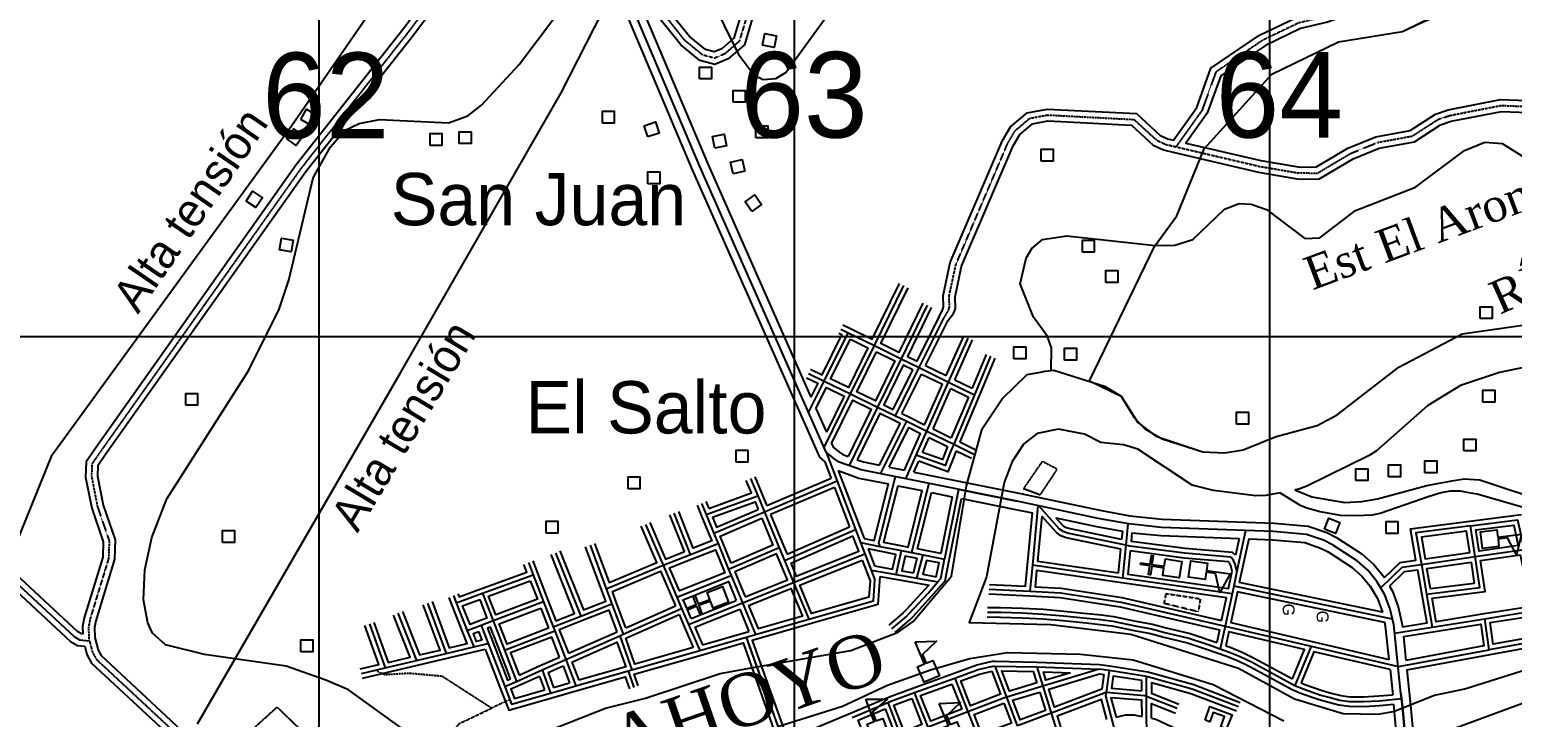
# Model space of a CAD drawing. Extents: x 638173 to 667318, y 9795622 to 9816401.
# Drawn here: x 661391 to 664510, y 9801199 to 9802645 of the extents above; entities that cross this region are included whole.
import ezdxf
from ezdxf.enums import TextEntityAlignment as Align

# ---------------------------------------------------------------- set-up
doc = ezdxf.new("R2010")
doc.units = 0
doc.header["$MEASUREMENT"] = 0
doc.linetypes.add('DASHED', pattern=[0.75, 0.5, -0.25])
doc.linetypes.add('HIDDEN', pattern=[0.375, 0.25, -0.125])
for name, color, linetype in [('AREAPROMINENTE', 7, 'CONTINUOUS'), ('CAMARONERAPSICOL', 7, 'CONTINUOUS'), ('CAMINO1', 7, 'CONTINUOUS'), ('CAMINO3', 7, 'CONTINUOUS'), ('CAMINO4', 7, 'CONTINUOUS'), ('CAMINO5', 7, 'CONTINUOUS'), ('CAMINO6Y7', 7, 'CONTINUOUS'), ('CUADRICULAUTM', 7, 'CONTINUOUS'), ('EDIFICACION', 7, 'CONTINUOUS'), ('HIDROGRAFIASIMBO', 7, 'CONTINUOUS'), ('LINEAENERGIAELEC', 7, 'CONTINUOUS'), ('NOMBRESPOBLADOS', 7, 'CONTINUOUS'), ('PANTANOINUNDACIO', 7, 'CONTINUOUS'), ('PARALELACAMINO', 7, 'CONTINUOUS'), ('PUENTE', 7, 'CONTINUOUS'), ('RIODOBLE', 7, 'CONTINUOUS'), ('RIOINTERMITENTE', 7, 'CONTINUOUS'), ('RIOPERENNE', 7, 'CONTINUOUS'), ('TEXTOAZUL', 7, 'CONTINUOUS'), ('TEXTODESCRIPTIVO', 7, 'CONTINUOUS'), ('VALORCUADRICULAR', 7, 'CONTINUOUS')]:
    doc.layers.add(name, color=color, linetype=linetype)
doc.styles.add('poblados', font='SWZCONDN.TTF')
doc.styles.add('rios', font='TIMESI_0.TTF')
doc.styles.add('txt', font='TXT', dxfattribs={"height": 0.2})

# ---------------------------------------------------------------- blocks, each defined once
blk = doc.blocks.new('POZO')
at = {"layer": 'HIDROGRAFIASIMBO', "color": 4, "linetype": 'Continuous', "style": 'txt'}
blk.add_text('G', height=10, rotation=268.6352, dxfattribs=at).set_placement((0.2, -0.2), align=Align.MIDDLE)
blk = doc.blocks.new('CASA')
at = {"layer": 'EDIFICACION', "color": 4, "linetype": 'Continuous'}
blk.add_lwpolyline([(-12.57, -13.81), (-12.57, 11.18), (12.43, 11.18), (12.43, -13.82), (-12.57, -13.81)], close=True, dxfattribs=at)
blk = doc.blocks.new('ESCUEL')
at = {"layer": 'EDIFICACION', "color": 6, "linetype": 'Continuous'}
blk.add_lwpolyline([(-0.55, 67.48), (41.45, 51.74), (3.45, 37.48), (3.45, 17.27), (18.98, 17.27), (18.98, -17.74), (-16.02, -17.73), (-16.02, 17.27), (-0.55, 17.27), (-0.55, 67.48)], close=True, dxfattribs=at)
blk = doc.blocks.new('IGLESI')
at = {"layer": 'EDIFICACION', "color": 30, "linetype": 'Continuous'}
blk.add_lwpolyline([(-1.58, 67.11), (2.41, 67.11), (2.42, 47.26), (20.38, 47.26), (20.38, 43.26), (2.42, 43.26), (2.42, 17.1), (17.95, 17.11), (17.95, -17.9), (-17.05, -17.89), (-17.05, 17.11), (-1.58, 17.11), (-1.58, 43.26), (-19.62, 43.26), (-19.61, 47.25), (-1.58, 47.25), (-1.58, 67.11)], close=True, dxfattribs=at)

msp = doc.modelspace()

# ---------------------------------------------------------------- linework, layer by layer
at = {"layer": 'AREAPROMINENTE', "color": 7, "linetype": 'DASHED'}
msp.add_lwpolyline([(663777.84, 9801438.35), (663782.09, 9801459.13), (663853.86, 9801448.27), (663849.61, 9801420.87), (663777.84, 9801438.35)], dxfattribs=at)
at = {"layer": 'CAMARONERAPSICOL', "color": 7, "linetype": 'HIDDEN'}
msp.add_lwpolyline([(663516.38, 9801666.61), (663482.1, 9801679.52), (663521.94, 9801737.35), (663552.68, 9801720.99), (663516.38, 9801666.61)], dxfattribs=at)
at = {"layer": 'CAMINO1', "color": 1, "linetype": 'Continuous'}
msp.add_lwpolyline([(664288.27, 9801117.38), (664278.99, 9801221.96), (664276.09, 9801249.38), (664260.84, 9801393.77), (664258.14, 9801405.41), (664253.31, 9801426.25), (664242.31, 9801456.49), (664225.42, 9801484.66), (664206.24, 9801508.13), (664183.62, 9801527.73), (664131.65, 9801561.92), (664113.27, 9801571.16), (664077.19, 9801583.48), (664007.84, 9801589.9), (663772.36, 9801598.44), (663703.29, 9801605.52), (663638.86, 9801617.4), (663468.64, 9801653.38), (663347, 9801677.73), (663140.29, 9801719.12), (663093.75, 9801735.86), (663082.63, 9801743.13), (663066.65, 9801756.58), (662800.59, 9802357.34), (662658.31, 9802693.68)], dxfattribs=at)
at = {"layer": 'CAMINO3', "color": 1, "linetype": 'Continuous'}
for p, q in [((663509.82, 9801305.18), (663522.53, 9801264.49)), ((663522.53, 9801264.49), (663540.32, 9801207.54)), ((663540.32, 9801207.54), (663597.8, 9801023.62))]:
    msp.add_line(p, q, dxfattribs=at)
at = {"layer": 'CAMINO4', "color": 2, "linetype": 'HIDDEN'}
for points in [[(664776.51, 9803464.24), (664734.67, 9803414.43), (664699.19, 9803354.19), (664685.48, 9803304.32), (664680.31, 9803243.25), (664642.87, 9803157.1), (664659.33, 9803093.16), (664643.67, 9803006.1), (664614.44, 9802943.04), (664561.36, 9802869.84), (664432.53, 9802788.33), (664328.64, 9802758.07), (664222.56, 9802710.06), (664117.72, 9802672.97), (664060.72, 9802659.12), (663984.54, 9802622.52), (663886.47, 9802555.86), (663857.39, 9802475.38), (663802.66, 9802398.77)], [(662502.61, 9803061.74), (662188.99, 9802642.04), (661961.61, 9802353.25), (661540.17, 9801758.5), (661521.87, 9801732.08), (661520.91, 9801705.33), (661533.41, 9801641.83), (661558.09, 9801570.08), (661556.9, 9801533.53), (661517.63, 9801404.98), (661514.66, 9801389.05), (661515.23, 9801364.75), (661522.99, 9801335.47), (661531, 9801320.96), (661731.78, 9801134.23), (661741.18, 9801123.74), (661747.64, 9801110.6), (661751.44, 9801087.82), (661752.69, 9801050.46), (661737.55, 9800941.91)], [(662900.91, 9802677.8), (662883.58, 9802620.31), (662853.53, 9802594.2), (662831.69, 9802585), (662806.63, 9802591.71), (662769.8, 9802621.97), (662707.1, 9802700.05)], [(663802.66, 9802398.77), (663978.66, 9802357.54), (664058.76, 9802343.99), (664100.18, 9802343.38), (664169.77, 9802384.65), (664226.86, 9802407.94), (664299.79, 9802421.34), (664353.87, 9802456.3), (664378.6, 9802464.57), (664486.48, 9802485.69), (664597.8, 9802481.21)], [(663313.33, 9802037.04), (663323.69, 9802054.31), (663326.11, 9802060.96), (663325.2, 9802084.43), (663339.72, 9802151.37), (663448.88, 9802406.41), (663464.23, 9802432.66), (663495.08, 9802458.67), (663532.44, 9802465.66), (663714.28, 9802456.18), (663761.71, 9802412.9), (663780.42, 9802403.98), (663802.66, 9802398.77)]]:
    msp.add_lwpolyline(points, dxfattribs=at)
at = {"layer": 'CAMINO5', "color": 7, "linetype": 'Continuous'}
for p, q in [((663167.98, 9801980.71), (663230.15, 9802106.87)), ((663278.89, 9802065.4), (663224.28, 9801953.06)), ((663262.46, 9801934.31), (663313.33, 9802037.04)), ((663062.65, 9801906.08), (663113.08, 9802007.67)), ((663097.35, 9802015.36), (663113.08, 9802007.67)), ((663113.08, 9802007.67), (663167.98, 9801980.71)), ((663117.92, 9801879.12), (663167.98, 9801980.71)), ((663167.98, 9801980.71), (663224.28, 9801953.06)), ((663324.24, 9801903.97), (663365.35, 9801996.61)), ((663224.28, 9801953.06), (663174.84, 9801851.36)), ((663224.28, 9801953.06), (663262.46, 9801934.31)), ((663412.61, 9801958.17), (663378.64, 9801877.25)), ((663029.6, 9801922.2), (663062.65, 9801906.08)), ((663212.33, 9801833.07), (663262.46, 9801934.31)), ((663262.46, 9801934.31), (663324.24, 9801903.97)), ((663029.77, 9801839.86), (663062.65, 9801906.08)), ((663062.34, 9801766.32), (663117.92, 9801879.12)), ((663062.65, 9801906.08), (663117.92, 9801879.12)), ((663117.92, 9801879.12), (663174.84, 9801851.36)), ((663278.47, 9801800.81), (663324.24, 9801903.97)), ((663324.24, 9801903.97), (663378.64, 9801877.25)), ((663174.84, 9801851.36), (663114.98, 9801728.23)), ((663174.84, 9801851.36), (663212.33, 9801833.07)), ((663378.64, 9801877.25), (663334.97, 9801773.25)), ((663180.99, 9801710.97), (663236, 9801821.53)), ((663212.33, 9801833.07), (663236, 9801821.53)), ((663236, 9801821.53), (663278.47, 9801800.81)), ((663255.97, 9801750.13), (663278.47, 9801800.81)), ((663278.47, 9801800.81), (663334.97, 9801773.25)), ((663066.65, 9801756.58), (663089.81, 9801695.75)), ((663334.97, 9801773.25), (663327.07, 9801754.42)), ((663334.97, 9801773.25), (663377.1, 9801752.7)), ((663233.9, 9801700.38), (663255.97, 9801750.13)), ((662907.52, 9801701.05), (662922.5, 9801664.88)), ((663089.81, 9801695.75), (662936.71, 9801630.58)), ((663089.81, 9801695.75), (663128.57, 9801593.95)), ((663282.45, 9801690.66), (663246.24, 9801545.27)), ((662813.91, 9801625.67), (662922.5, 9801664.88)), ((662922.5, 9801664.88), (662936.71, 9801630.58)), ((663345.3, 9801678.07), (663315.82, 9801531.57)), ((662781.2, 9801541.67), (662747.02, 9801628.21)), ((662804.41, 9801648.8), (662813.91, 9801625.67)), ((662936.71, 9801630.58), (662830.47, 9801585.36)), ((662936.71, 9801630.58), (662967.74, 9801555.67)), ((663512.16, 9801644.18), (663500.45, 9801518.8)), ((662686.6, 9801604.7), (662723.43, 9801519.03)), ((662813.91, 9801625.67), (662830.47, 9801585.36)), ((663701.68, 9801605.69), (663697.21, 9801560.7)), ((664431.96, 9801536.89), (664422.28, 9801601.51)), ((662830.47, 9801585.36), (662839.1, 9801564.37)), ((662979, 9801528.5), (663128.57, 9801593.95)), ((663128.57, 9801593.95), (663139.07, 9801566.36)), ((663139.07, 9801566.36), (663179.57, 9801558.39)), ((663139.07, 9801566.36), (663148.07, 9801542.74)), ((663949.15, 9801592.03), (663930.88, 9801506.64)), ((662497.1, 9801545.2), (662550.2, 9801411.71)), ((662569.92, 9801560.8), (662604.02, 9801468.88)), ((662723.43, 9801519.03), (662781.2, 9801541.67)), ((662781.2, 9801541.67), (662839.1, 9801564.37)), ((662839.1, 9801564.37), (662861.38, 9801510.14)), ((662967.74, 9801555.67), (662861.38, 9801510.14)), ((662967.74, 9801555.67), (662979, 9801528.5)), ((662998.03, 9801482.57), (663148.07, 9801542.74)), ((663148.07, 9801542.74), (663161.1, 9801508.51)), ((663179.57, 9801558.39), (663224.94, 9801549.46)), ((663214.14, 9801499.25), (663224.94, 9801549.46)), ((663224.94, 9801549.46), (663246.24, 9801545.27)), ((663246.24, 9801545.27), (663270.45, 9801540.5)), ((663257.43, 9801491.69), (663270.45, 9801540.5)), ((663270.45, 9801540.5), (663315.82, 9801531.57)), ((663697.21, 9801560.7), (663690.35, 9801491.63)), ((664318.97, 9801520.65), (664431.96, 9801536.89)), ((664431.96, 9801536.89), (664534.96, 9801551.69)), ((662440.1, 9801524.2), (662449.94, 9801498.64)), ((662604.02, 9801468.88), (662723.43, 9801519.03)), ((662723.43, 9801519.03), (662752.33, 9801451.8)), ((662861.38, 9801510.14), (662866.68, 9801497.22)), ((662979, 9801528.5), (662998.03, 9801482.57)), ((663161.1, 9801508.51), (663214.14, 9801499.25)), ((663161.1, 9801508.51), (663169.12, 9801487.44)), ((663500.45, 9801518.8), (663495.35, 9801464.17)), ((663690.35, 9801491.63), (663500.45, 9801518.8)), ((663930.88, 9801506.64), (663924.03, 9801474.61)), ((664318.97, 9801520.65), (664329.8, 9801458.08)), ((662343.52, 9801459.7), (662449.94, 9801498.64)), ((662449.94, 9801498.64), (662471.9, 9801441.62)), ((662752.33, 9801451.8), (662866.68, 9801497.22)), ((662866.68, 9801497.22), (662890.43, 9801439.42)), ((662890.43, 9801439.42), (662998.03, 9801482.57)), ((662998.03, 9801482.57), (663030.08, 9801405.18)), ((663214.14, 9801499.25), (663257.43, 9801491.69)), ((663257.43, 9801491.69), (663301.74, 9801483.95)), ((663920.63, 9801458.69), (663690.35, 9801491.63)), ((663924.03, 9801474.61), (663920.63, 9801458.69)), ((664258.14, 9801405.41), (663924.03, 9801474.61)), ((662282.41, 9801454.82), (662288.45, 9801439.55)), ((662288.45, 9801439.55), (662343.52, 9801459.7)), ((662343.52, 9801459.7), (662365.94, 9801401.57)), ((662471.9, 9801441.62), (662365.94, 9801401.57)), ((662471.9, 9801441.62), (662492.18, 9801388.93)), ((662604.02, 9801468.88), (662615.69, 9801437.42)), ((662752.33, 9801451.8), (662762.52, 9801428.1)), ((663409.65, 9801468.55), (663495.35, 9801464.17)), ((663920.63, 9801458.69), (663906.05, 9801390.54)), ((664329.8, 9801458.08), (664341.81, 9801388.62)), ((662165.6, 9801417.7), (662204.69, 9801318.38)), ((662228.1, 9801439.2), (662267.43, 9801333.27)), ((662288.45, 9801439.55), (662311.59, 9801381.07)), ((662492.18, 9801388.93), (662550.2, 9801411.71)), ((662550.2, 9801411.71), (662615.69, 9801437.42)), ((662615.69, 9801437.42), (662639.33, 9801373.68)), ((662639.33, 9801373.68), (662762.52, 9801428.1)), ((662762.52, 9801428.1), (662777.18, 9801394)), ((662777.18, 9801394), (662890.43, 9801439.42)), ((662890.43, 9801439.42), (662917.7, 9801373.03)), ((664452.43, 9801406.39), (664562.51, 9801424.08)), ((662105.6, 9801395.2), (662138.57, 9801302.68)), ((662340.96, 9801392.15), (662311.59, 9801381.07)), ((662311.59, 9801381.07), (662325.09, 9801346.96)), ((662365.94, 9801401.57), (662340.96, 9801392.15)), ((662340.96, 9801392.15), (662355.55, 9801354.19)), ((662365.94, 9801401.57), (662389.69, 9801339.97)), ((662389.69, 9801339.97), (662495.4, 9801380.58)), ((662492.18, 9801388.93), (662495.4, 9801380.58)), ((662495.4, 9801380.58), (662518.59, 9801320.34)), ((662777.18, 9801394), (662800.6, 9801339.53)), ((662917.7, 9801373.03), (663030.08, 9801405.18)), ((663906.05, 9801390.54), (663895.86, 9801342.89)), ((663906.05, 9801390.54), (664087, 9801348.48)), ((664262.73, 9801375.91), (664341.81, 9801388.62)), ((664341.81, 9801388.62), (664452.43, 9801406.39)), ((664461.91, 9801340.86), (664452.43, 9801406.39)), ((662325.09, 9801346.96), (662355.55, 9801354.19)), ((662355.55, 9801354.19), (662390.32, 9801263.75)), ((662518.59, 9801320.34), (662632.35, 9801370.6)), ((662632.35, 9801370.6), (662639.33, 9801373.68)), ((662632.35, 9801370.6), (662657.82, 9801298.69)), ((662800.6, 9801339.53), (662898.26, 9801367.47)), ((662898.26, 9801367.47), (662917.7, 9801373.03)), ((664087, 9801348.48), (664052.94, 9801265.89)), ((664575.93, 9801361.88), (664461.91, 9801340.86)), ((662138.57, 9801302.68), (662204.69, 9801318.38)), ((662204.69, 9801318.38), (662267.43, 9801333.27)), ((662267.43, 9801333.27), (662325.09, 9801346.96)), ((662389.69, 9801339.97), (662414.92, 9801274.55)), ((662469.24, 9801298.54), (662518.59, 9801320.34)), ((662518.59, 9801320.34), (662539.92, 9801264.96)), ((662657.82, 9801298.69), (662800.6, 9801339.53)), ((662088.76, 9801290.86), (662138.57, 9801302.68)), ((662414.92, 9801274.55), (662469.24, 9801298.54)), ((662469.24, 9801298.54), (662486.75, 9801249.75)), ((662539.92, 9801264.96), (662649.9, 9801296.42)), ((662649.9, 9801296.42), (662657.82, 9801298.69)), ((662649.9, 9801296.42), (662661.95, 9801261.91)), ((663446.41, 9801241.42), (663421.9, 9801306.72)), ((663662.34, 9801297.13), (663640.79, 9801300.35)), ((663662.34, 9801297.13), (663655.51, 9801250.82)), ((663740.96, 9801284.95), (663662.34, 9801297.13)), ((662390.32, 9801263.75), (662414.92, 9801274.55)), ((662486.75, 9801249.75), (662539.92, 9801264.96)), ((663252.26, 9801250.89), (663337.07, 9801281.59)), ((663337.07, 9801281.59), (663364.88, 9801210.39)), ((663740.94, 9801242.75), (663740.96, 9801284.95)), ((663121.44, 9801198.57), (663196.49, 9801230.2)), ((663196.49, 9801230.2), (663224.73, 9801156.4)), ((663281.23, 9801178.17), (663252.26, 9801250.89)), ((663469.16, 9801180.81), (663446.41, 9801241.42)), ((663741.83, 9801077.37), (663740.94, 9801242.75)), ((663805.11, 9801217.22), (663740.94, 9801242.75)), ((663364.88, 9801210.39), (663281.23, 9801178.17)), ((663364.88, 9801210.39), (663388.31, 9801150.44))]:
    msp.add_line(p, q, dxfattribs=at)
for points in [[(663327.07, 9801754.42), (663317.1, 9801728.2), (663255.97, 9801750.13)], [(663211.67, 9801704.83), (663176.53, 9801565.22), (663179.57, 9801558.39)], [(661174.32, 9801655.85), (661181.58, 9801649.51), (661484.31, 9801368.81), (661495.61, 9801362.18), (661516.57, 9801359.71)], [(663697.21, 9801560.7), (663574.26, 9801586.06), (663565.35, 9801589.51), (663557.75, 9801594.86), (663514.34, 9801643.72)], [(664422.28, 9801601.51), (664307.56, 9801586.64), (664318.97, 9801520.65)], [(664422.28, 9801601.51), (664521.44, 9801614.34), (664534.96, 9801551.69)], [(663930.88, 9801506.64), (663927.3, 9801520.81), (663923.59, 9801528.94), (663920.32, 9801533.45), (663917.76, 9801535.65), (663821.07, 9801543.81), (663705.53, 9801558.98), (663697.21, 9801560.7)], [(664329.8, 9801458.08), (664441.69, 9801471.95), (664431.96, 9801536.89)], [(663301.74, 9801483.95), (663307.6, 9801490.7), (663315.82, 9801531.57)], [(664233.39, 9801471.36), (664278.73, 9801514.87), (664318.97, 9801520.65)], [(663030.08, 9801405.18), (663165.93, 9801444.05), (663169.12, 9801487.44)], [(663205.1, 9801385.2), (663235.6, 9801411.2), (663242.02, 9801418.12), (663281.1, 9801460.2), (663301.74, 9801483.95)], [(663495.35, 9801464.17), (663559.88, 9801460.87), (663687.16, 9801441.41), (663906.05, 9801390.54)], [(663405.82, 9801420.1), (663433.86, 9801419.82), (663479.1, 9801418.46), (663523.13, 9801416.2), (663565.95, 9801412.57), (663614.91, 9801407.61), (663644.48, 9801404.34), (663669.67, 9801400.95), (663716.52, 9801391.45), (663751.22, 9801385.03), (663779.49, 9801377.32), (663829.41, 9801365.38), (663870.26, 9801351.78), (663895.86, 9801342.89)], [(662898.26, 9801367.47), (662920.46, 9801304.82), (662964.78, 9801179.75), (662978.83, 9801140.11)], [(664087, 9801348.48), (664271.13, 9801305.69), (664461.91, 9801340.86)], [(663895.86, 9801342.89), (663913.23, 9801336.86), (663937.57, 9801326.75), (663962.84, 9801314.61), (664051.21, 9801266.61), (664052.94, 9801265.89)], [(663337.07, 9801281.59), (663386.55, 9801299.5), (663417.43, 9801306.8), (663421.9, 9801306.72)], [(663421.9, 9801306.72), (663509.82, 9801305.18), (663640.79, 9801300.35)], [(663640.79, 9801300.35), (663522.53, 9801264.49), (663446.41, 9801241.42)], [(662390.32, 9801263.75), (662404.73, 9801226.28), (662486.75, 9801249.75)], [(663933.87, 9801221.04), (663836.91, 9801258.14), (663740.96, 9801284.95)], [(664052.94, 9801265.89), (664070.12, 9801258.71), (664107.09, 9801245.73), (664126.85, 9801240.37), (664147.45, 9801235.29), (664167.77, 9801232.18), (664197.4, 9801231.9), (664229.86, 9801233.88), (664257.8, 9801236.14), (664277.25, 9801238.4)], [(663196.49, 9801230.2), (663204.88, 9801233.74), (663252.26, 9801250.89)], [(663446.41, 9801241.42), (663441.67, 9801239.98), (663364.88, 9801210.39)], [(663655.51, 9801250.82), (663540.32, 9801207.54), (663469.16, 9801180.81)], [(663655.51, 9801250.82), (663654.5, 9801243.99), (663702.26, 9801062.77)], [(663740.94, 9801242.75), (663737.22, 9801244.23), (663655.51, 9801250.82)]]:
    msp.add_lwpolyline(points, dxfattribs=at)
at = {"layer": 'CAMINO6Y7', "color": 2, "linetype": 'HIDDEN'}
msp.add_line((662400.83, 9801236.42), (662362.58, 9801218.18), dxfattribs=at)
for points in [[(662362.58, 9801218.18), (662258.64, 9801285.14), (662189.59, 9801291.36), (662138.07, 9801288.35), (662122.94, 9801295.14)], [(661786.59, 9801107.7), (661911.34, 9801220.44), (661991.09, 9801143.57), (662046.14, 9801103.19), (662077.75, 9801093.53), (662138.02, 9801115.56), (662198.18, 9801111.79), (662219.19, 9801116.62), (662246.65, 9801133.22), (662295.65, 9801186.26), (662362.58, 9801218.18)]]:
    msp.add_lwpolyline(points, dxfattribs=at)
at = {"layer": 'CUADRICULAUTM', "color": 2, "linetype": 'Continuous'}
for points in [[(662000, 9796925.42), (662000, 9797000), (662000, 9798000), (662000, 9799000), (662000, 9800000), (662000, 9801000), (662000, 9802000), (662000, 9803000), (662000, 9804000), (662000, 9805000), (662000, 9806000), (662000, 9807000), (662000, 9808000), (662000, 9809000), (662000, 9810000), (662000, 9811000), (662000, 9812000), (662000, 9813000), (662000, 9814000), (662000, 9815353.6)], [(663000, 9796924.64), (663000, 9797000), (663000, 9798000), (663000, 9799000), (663000, 9800000), (663000, 9801000), (663000, 9802000), (663000, 9803000), (663000, 9804000), (663000, 9805000), (663000, 9806000), (663000, 9807000), (663000, 9808000), (663000, 9809000), (663000, 9810000), (663000, 9811000), (663000, 9812000), (663000, 9813000), (663000, 9814000), (663000, 9815352.89)], [(664000, 9796923.87), (664000, 9797000), (664000, 9798000), (664000, 9799000), (664000, 9800000), (664000, 9801000), (664000, 9802000), (664000, 9803000), (664000, 9804000), (664000, 9805000), (664000, 9806000), (664000, 9807000), (664000, 9808000), (664000, 9809000), (664000, 9810000), (664000, 9811000), (664000, 9812000), (664000, 9813000), (664000, 9814000), (664000, 9815352.18)], [(655000, 9802000), (656000, 9802000), (657000, 9802000), (658000, 9802000), (659000, 9802000), (660000, 9802000), (661000, 9802000), (662000, 9802000), (663000, 9802000), (665000, 9802000), (666608.93, 9802000)]]:
    msp.add_lwpolyline(points, dxfattribs=at)
at = {"layer": 'EDIFICACION', "color": 4, "linetype": 'Continuous'}
msp.add_lwpolyline([(663863.73, 9801192.75), (663874.13, 9801221.57), (663920.85, 9801204.51), (663908.49, 9801174.28), (663896.84, 9801179.21), (663904.47, 9801200.39), (663880.85, 9801208.95), (663873.67, 9801189.19)], close=True, dxfattribs=at)
at = {"layer": 'LINEAENERGIAELEC', "color": 120, "linetype": 'Continuous'}
for points in [[(661743.9, 9801185.5), (662170.82, 9801923.55), (662509.27, 9802512.55), (662665.83, 9802820.4), (662594.83, 9803012.93), (662817.23, 9803627.13), (662768.65, 9805635.93), (662791.97, 9806649.46)], [(661068.57, 9800839.17), (661438.05, 9801750.83), (661941.44, 9802443.17), (662427.49, 9803147.25), (662716.51, 9803554.72)]]:
    msp.add_lwpolyline(points, dxfattribs=at)
at = {"layer": 'PANTANOINUNDACIO', "color": 2, "linetype": 'Continuous'}
for points in [[(663620.36, 9801906.56), (663758.07, 9802190.56), (663804.19, 9802253.54), (663862.2, 9802394.34), (664004.64, 9802551.22), (664144.78, 9802619.41), (664279.13, 9802641.16), (664314.92, 9802657.82), (664425.75, 9802706.4), (664527.26, 9802764.43), (664658.34, 9802916.23), (664677.85, 9802942.85), (664723.86, 9803053.46), (664790.49, 9803166.94), (664953.69, 9803529.63), (665233.97, 9803892.31), (665300.67, 9804067.99), (665318.05, 9804100.66), (665328.86, 9804115.08), (665342.25, 9804121.75)], [(663620.36, 9801906.56), (663687.35, 9801874.41), (663722.32, 9801819.1), (663760.44, 9801790.43), (663859.23, 9801757.05), (663905.31, 9801755.05), (663944.11, 9801761.24), (664013.76, 9801789.63), (664099.4, 9801812.55), (664141.67, 9801835.07), (664271.77, 9801935.64), (664404.9, 9802005.6), (664713.18, 9802049.23)], [(664601.58, 9801948.32), (664483.68, 9801924.06), (664401.32, 9801896.51), (664332.31, 9801854.66), (664224.43, 9801759.71), (664208.85, 9801749.61), (664077.99, 9801684.83), (664060.81, 9801678.99), (664052.6, 9801677.34)], [(664052.6, 9801677.34), (664088.44, 9801662.82), (664157.93, 9801650.43), (664193.48, 9801652.58), (664226.87, 9801658.51), (664330.19, 9801686.22), (664382.98, 9801696.02), (664408.93, 9801700.52), (664441.79, 9801698.37), (664583.69, 9801651.32)]]:
    msp.add_lwpolyline(points, dxfattribs=at)
at = {"layer": 'PARALELACAMINO', "color": 7, "linetype": 'Continuous'}
for p, q in [((663257.92, 9801947.68), (663304.37, 9802041.48)), ((663275.88, 9801938.87), (663322.27, 9802032.56)), ((663319.32, 9801917.53), (663356.21, 9802000.67)), ((663337.28, 9801908.71), (663374.49, 9801992.55)), ((663403.39, 9801962.04), (663373.53, 9801890.91)), ((663207.78, 9801846.42), (663249.05, 9801929.75)), ((663225.76, 9801837.65), (663267, 9801920.94)), ((663267, 9801920.94), (663311.2, 9801899.23)), ((663275.88, 9801938.87), (663319.32, 9801917.53)), ((663273.53, 9801814.34), (663311.2, 9801899.23)), ((663291.52, 9801805.57), (663329.16, 9801890.41)), ((663329.16, 9801890.41), (663365.77, 9801872.43)), ((663337.28, 9801908.71), (663373.53, 9801890.91)), ((663045.15, 9801848.34), (663067.14, 9801798.68)), ((663365.77, 9801872.43), (663329.85, 9801786.88)), ((663269.48, 9801755.91), (663283.4, 9801787.28)), ((663283.4, 9801787.28), (663321.75, 9801768.57)), ((663291.52, 9801805.57), (663329.85, 9801786.88)), ((663340.1, 9801759.62), (663336.38, 9801750.76)), ((663340.1, 9801759.62), (663372.72, 9801743.71)), ((663347.85, 9801778.09), (663381.48, 9801761.69)), ((663063.71, 9801736.18), (663077.03, 9801701.18)), ((663199.22, 9801725.17), (663231.12, 9801718.78)), ((663251.22, 9801714.76), (663261.34, 9801737.58)), ((663336.38, 9801750.76), (663336.3, 9801750.55)), ((663336.38, 9801750.76), (663336.3, 9801750.55)), ((662916.76, 9801704.88), (662942.09, 9801643.74)), ((663077.03, 9801701.18), (662942.09, 9801643.74)), ((663092.1, 9801717.86), (663146.46, 9801575.1)), ((663084.16, 9801682.47), (662949.74, 9801625.26)), ((663084.16, 9801682.47), (663115.83, 9801599.29)), ((663217.21, 9801685.87), (663268.4, 9801675.62)), ((663288.03, 9801671.69), (663332.05, 9801662.88)), ((662813.66, 9801652.6), (662819.52, 9801638.33)), ((662984.34, 9801541.75), (663115.83, 9801599.29)), ((662991.99, 9801523.27), (663122.95, 9801580.58)), ((663690.09, 9801590.15), (663688.36, 9801572.73)), ((663709.9, 9801587.25), (663708.06, 9801568.74)), ((663935.28, 9801575.02), (663927.83, 9801540.18)), ((663955.58, 9801574.29), (663935.91, 9801482.36)), ((663154.84, 9801553.07), (663168.42, 9801517.38)), ((662874.37, 9801504.82), (662895.91, 9801452.39)), ((662782.52, 9801406.91), (662877.35, 9801444.95)), ((662645.01, 9801387.13), (662749.42, 9801433.25)), ((662790.42, 9801388.54), (662884.95, 9801426.45)), ((662884.95, 9801426.45), (662904.2, 9801379.57)), ((662903.51, 9801433.89), (662923.55, 9801385.1)), ((662335.2, 9801379.28), (662342.12, 9801361.28)), ((662524.15, 9801333.73), (662626.68, 9801379.03)), ((662790.42, 9801388.54), (662806.32, 9801351.56)), ((662806.32, 9801351.56), (662904.2, 9801379.57)), ((664281.08, 9801368.74), (664286.37, 9801318.67)), ((662091.07, 9801281.13), (662349.36, 9801342.45)), ((662463.46, 9801285.05), (662473.73, 9801256.42)), ((662481.8, 9801293.15), (662513.03, 9801306.95)), ((662481.8, 9801293.15), (662493, 9801261.93)), ((662513.03, 9801306.95), (662526.66, 9801271.56)), ((662531.34, 9801315.04), (662545.96, 9801277.09)), ((664253.19, 9801299.59), (664258.83, 9801246.25)), ((662493, 9801261.93), (662526.66, 9801271.56))]:
    msp.add_line(p, q, dxfattribs=at)
for points in [[(662484.84, 9803058.84), (662179.07, 9802649.65), (661951.59, 9802360.73), (661529.93, 9801765.67), (661509.51, 9801736.19), (661508.37, 9801704.33), (661521.31, 9801638.57), (661545.52, 9801568.19), (661544.46, 9801535.6), (661505.47, 9801407.96), (661502.13, 9801390.06), (661502.51, 9801373.95)], [(662496.12, 9803032.18), (662198.91, 9802634.43), (661971.63, 9802345.77), (661550.41, 9801751.33), (661534.23, 9801727.97), (661533.45, 9801706.33), (661545.51, 9801645.09), (661570.66, 9801571.97), (661569.34, 9801531.46), (661529.79, 9801402), (661527.19, 9801388.04), (661527.69, 9801366.52), (661534.68, 9801340.16), (661540.98, 9801328.75), (661740.71, 9801143), (661751.64, 9801130.8), (661757.05, 9801119.81)], [(662496.12, 9803032.18), (662784.53, 9802350.39), (663052.29, 9801745.8), (663063.71, 9801736.18)], [(663304.37, 9802041.48), (663311.98, 9802057.04), (663313.35, 9802061.23), (663313.66, 9802063.06), (663312.65, 9802085.53), (663327.76, 9802155.19), (663437.7, 9802412.05), (663454.53, 9802440.83), (663489.54, 9802470.35), (663531.6, 9802478.22), (663719.4, 9802468.43), (663768.76, 9802423.38), (663784.58, 9802415.84), (663797.35, 9802412.85), (663846.22, 9802481.25), (663876.09, 9802563.92), (663978.29, 9802633.38), (664056.49, 9802670.96), (664114.15, 9802684.97), (664217.89, 9802721.67), (664324.29, 9802769.82), (664427.34, 9802799.84), (664552.65, 9802879.12)], [(664570.07, 9802860.56), (664437.72, 9802776.82), (664332.99, 9802746.32), (664227.23, 9802698.45), (664121.29, 9802660.97), (664064.95, 9802647.28), (663990.79, 9802611.66), (663896.85, 9802547.8), (663868.56, 9802469.51), (663823.68, 9802406.68), (663981.13, 9802369.8), (664059.9, 9802356.47), (664096.84, 9802355.93), (664164.19, 9802395.87), (664223.33, 9802420), (664295.09, 9802433.19), (664348.41, 9802467.65), (664375.4, 9802476.68), (664485.52, 9802498.24), (664596.68, 9802493.77)], [(662912.39, 9802672.56), (662894.51, 9802613.24), (662860.22, 9802583.46), (662832.59, 9802571.82), (662800.78, 9802580.33), (662760.86, 9802613.13), (662699.77, 9802689.21)], [(662889.43, 9802683.04), (662872.65, 9802627.38), (662846.84, 9802604.94), (662830.79, 9802598.18), (662812.48, 9802603.09), (662778.74, 9802630.81), (662714.43, 9802710.89)], [(662680.07, 9802687.15), (662816.65, 9802364.29), (663034.61, 9801872.11)], [(661502.51, 9801373.95), (661499.67, 9801374.29), (661491.81, 9801378.9), (661189.94, 9801658.8), (661182.54, 9801665.27), (661168.87, 9801677.22), (661162.04, 9801710.06), (661174.6, 9801798.51), (661227.21, 9801975.26), (661267.17, 9802031.23), (661279.76, 9802110.08), (661305.52, 9802542.79)], [(663322.27, 9802032.56), (663325.99, 9802037.78), (663334.29, 9802048.29), (663336.42, 9802052.78), (663338.7, 9802058.95), (663337.75, 9802083.33), (663351.68, 9802147.55), (663460.06, 9802400.77), (663473.93, 9802424.49), (663500.62, 9802446.99), (663533.28, 9802453.1), (663709.16, 9802443.93), (663754.66, 9802402.42), (663776.26, 9802392.12), (663799.81, 9802386.6), (663976.19, 9802345.28), (664057.62, 9802331.51), (664103.52, 9802330.83), (664175.35, 9802373.43), (664230.39, 9802395.88), (664304.49, 9802409.49), (664359.33, 9802444.95), (664381.8, 9802452.46), (664487.44, 9802473.14), (664598.92, 9802468.65)], [(663101.74, 9802024.34), (663117.49, 9802016.65), (663163.43, 9801994.09), (663221.18, 9802111.29)], [(663269.9, 9802069.77), (663219.68, 9801966.46), (663181.38, 9801985.28), (663239.12, 9802102.45)], [(663287.88, 9802061.03), (663237.63, 9801957.65), (663257.92, 9801947.68)], [(663033.98, 9801931.19), (663058.1, 9801919.42), (663099.65, 9802003.11), (663092.96, 9802006.38)], [(663117.61, 9801994.3), (663154.58, 9801976.14), (663113.35, 9801892.47), (663076.09, 9801910.65), (663117.61, 9801994.3)], [(663172.53, 9801967.33), (663210.93, 9801948.47), (663170.23, 9801864.74), (663131.33, 9801883.71), (663172.53, 9801967.33)], [(663421.83, 9801954.3), (663387.86, 9801873.38), (663347.85, 9801778.09)], [(663025.22, 9801913.21), (663049.21, 9801901.51), (663034.61, 9801872.11)], [(663249.05, 9801929.75), (663228.88, 9801939.66), (663188.2, 9801855.97), (663207.78, 9801846.42)], [(663045.15, 9801848.34), (663067.19, 9801892.74), (663104.51, 9801874.53), (663067.14, 9801798.68)], [(663077.69, 9801774.85), (663122.49, 9801865.77), (663161.48, 9801846.75), (663113.21, 9801747.46)], [(663178.91, 9801729.24), (663222.56, 9801816.96), (663207.95, 9801824.08), (663179.45, 9801837.98), (663132.13, 9801740.66)], [(663225.76, 9801837.65), (663240.38, 9801830.52), (663273.53, 9801814.34)], [(663199.22, 9801725.17), (663240.53, 9801808.19), (663265.42, 9801796.05)], [(663231.12, 9801718.78), (663246.83, 9801754.19), (663265.42, 9801796.05)], [(663077.69, 9801774.85), (663081.01, 9801767.36), (663093.09, 9801757.2), (663101.61, 9801751.63), (663113.21, 9801747.46)], [(663321.75, 9801768.57), (663311.24, 9801740.93), (663269.48, 9801755.91)], [(663132.13, 9801740.66), (663144.99, 9801736.03), (663178.91, 9801729.24)], [(663336.3, 9801750.55), (663322.96, 9801715.47), (663261.34, 9801737.58)], [(662819.52, 9801638.33), (662909.25, 9801670.73), (662898.28, 9801697.22)], [(663092.1, 9801717.86), (663135.59, 9801702.21), (663197.57, 9801689.8)], [(663251.22, 9801714.76), (663472.17, 9801670.52), (663642.26, 9801634.57), (663705.77, 9801622.86), (663773.57, 9801615.91), (664008.96, 9801607.37), (664080.88, 9801600.71), (664120.06, 9801587.33), (664140.42, 9801577.1), (664194.21, 9801541.71), (664218.84, 9801520.37), (664241.34, 9801492.84)], [(663146.46, 9801575.1), (663167.65, 9801570.92), (663197.57, 9801689.8)], [(663217.21, 9801685.87), (663187.31, 9801567.06), (663226.87, 9801559.27), (663238.84, 9801556.92), (663268.4, 9801675.62)], [(663332.05, 9801662.88), (663307.98, 9801543.3), (663272.38, 9801550.31), (663258.48, 9801553.05), (663288.03, 9801671.69)], [(661174.36, 9801639.16), (661476.81, 9801358.72), (661491.55, 9801350.07), (661506.66, 9801348.3)], [(662795.16, 9801645), (662804.66, 9801621.87), (662821.22, 9801581.56), (662825.99, 9801569.97), (662786.83, 9801554.62), (662756.32, 9801631.88)], [(662827.13, 9801619.81), (662916.92, 9801652.23), (662923.68, 9801635.9)], [(662827.13, 9801619.81), (662835.87, 9801598.53), (662923.68, 9801635.9)], [(663211.59, 9801377.59), (663242.53, 9801403.97), (663249.35, 9801411.32), (663288.54, 9801453.52), (663309.29, 9801477.39), (663316.88, 9801486.14), (663325.62, 9801529.6), (663351.65, 9801658.95)], [(663351.65, 9801658.95), (663465.11, 9801636.24), (663500.67, 9801628.72)], [(663410.16, 9801478.54), (663486.28, 9801474.65), (663490.49, 9801519.73), (663500.67, 9801628.72)], [(662579.3, 9801564.28), (662609.77, 9801482.14), (662710.26, 9801524.34), (662677.41, 9801600.75)], [(662695.79, 9801608.65), (662728.8, 9801531.87), (662768.22, 9801547.32), (662737.72, 9801624.54)], [(662866.77, 9801523.33), (662848.35, 9801568.17), (662843.48, 9801580.03), (662931.33, 9801617.42)], [(662931.33, 9801617.42), (662954.72, 9801560.97), (662866.77, 9801523.33)], [(662949.74, 9801625.26), (662976.98, 9801559.5), (662984.34, 9801541.75)], [(663520.14, 9801622.06), (663511.3, 9801527.35), (663681.43, 9801503.01), (663686.37, 9801552.72)], [(663686.37, 9801552.72), (663571.42, 9801576.43), (663560.6, 9801580.63), (663551.11, 9801587.31), (663520.14, 9801622.06)], [(663688.36, 9801572.73), (663577.1, 9801595.69), (663570.1, 9801598.39), (663564.39, 9801602.41), (663550.18, 9801618.26)], [(663550.18, 9801618.26), (663635.46, 9801600.23), (663690.09, 9801590.15)], [(664241.34, 9801492.84), (664274.13, 9801524.31), (664307.37, 9801529.09), (664295.93, 9801595.22), (664420.99, 9801611.43), (664529.28, 9801625.44)], [(664522.93, 9801560.06), (664440.38, 9801548.2), (664433.68, 9801592.9), (664513.6, 9801603.24), (664522.93, 9801560.06)], [(662991.99, 9801523.27), (663003.49, 9801495.53), (663135.22, 9801548.36), (663122.95, 9801580.58)], [(663927.83, 9801540.18), (663921.82, 9801545.34), (663822.14, 9801553.76), (663708.06, 9801568.74)], [(663709.9, 9801587.25), (663771.15, 9801580.97), (663935.28, 9801575.02)], [(663955.58, 9801574.29), (664006.72, 9801572.43), (664073.5, 9801566.25), (664106.48, 9801554.99), (664122.88, 9801546.74), (664173.03, 9801513.75), (664193.64, 9801495.89), (664211.06, 9801474.57), (664226.44, 9801448.93), (664236.96, 9801420.01), (663935.91, 9801482.36)], [(664420.58, 9801545.36), (664413.84, 9801590.33), (664319.19, 9801578.06), (664327.16, 9801531.93), (664420.58, 9801545.36)], [(662449.43, 9801527.79), (662459.27, 9801502.23), (662481.23, 9801445.21), (662497.89, 9801401.92), (662537.2, 9801417.35), (662487.81, 9801541.5)], [(662506.39, 9801548.9), (662555.81, 9801424.66), (662602.9, 9801443.14), (662594.64, 9801465.4), (662560.54, 9801557.32)], [(662784.85, 9801532.36), (662833.59, 9801551.47), (662853.59, 9801502.78), (662757.68, 9801464.68), (662736.7, 9801513.49), (662784.85, 9801532.36)], [(662895.91, 9801452.39), (662984.92, 9801488.08), (662969.76, 9801524.67), (662962.37, 9801542.5), (662874.37, 9801504.82)], [(663168.42, 9801517.38), (663206.38, 9801510.75), (663213.02, 9801541.62), (663154.84, 9801553.07)], [(663250.13, 9801503.11), (663258.04, 9801532.76), (663244.31, 9801535.46), (663232.65, 9801537.75), (663226.1, 9801507.31), (663250.13, 9801503.11)], [(663706.08, 9801548.82), (663701.25, 9801500.17), (663912.8, 9801469.91), (663914.25, 9801476.7), (663920.61, 9801506.44)], [(663920.61, 9801506.44), (663917.83, 9801517.48), (663914.91, 9801523.88), (663913.38, 9801525.98), (663820, 9801533.86), (663706.08, 9801548.82)], [(664443.34, 9801528.42), (664527.16, 9801540.46), (664550.51, 9801432.28), (664450.84, 9801416.26), (664349.98, 9801400.06), (664341.44, 9801449.45), (664453.1, 9801463.29), (664443.34, 9801528.42)], [(662291.71, 9801458.5), (662294.17, 9801452.29), (662340.08, 9801469.09), (662436.96, 9801504.54), (662430.77, 9801520.61)], [(662645.01, 9801387.13), (662625.07, 9801440.9), (662616.73, 9801463.37), (662718.16, 9801505.97), (662749.42, 9801433.25)], [(663142.34, 9801529.67), (663158.99, 9801485.94), (663156.47, 9801451.74), (663035.91, 9801417.24), (663011.14, 9801477.06), (663142.34, 9801529.67)], [(663298.21, 9801494.72), (663304.04, 9801523.7), (663277.7, 9801528.88), (663269.9, 9801499.66), (663298.21, 9801494.72)], [(663898.4, 9801402.58), (663908.61, 9801450.31), (663688.93, 9801481.73), (663509.43, 9801507.41), (663506.28, 9801473.63), (663560.89, 9801470.83), (663689.05, 9801451.24), (663898.4, 9801402.58)], [(664251.62, 9801475), (664283.33, 9801505.43), (664310.78, 9801509.37), (664319.95, 9801456.37), (664330.24, 9801396.89), (664278.98, 9801388.65)], [(664423.54, 9801525.58), (664430.28, 9801480.61), (664338.03, 9801469.17), (664330.58, 9801512.21), (664423.54, 9801525.58)], [(662444.15, 9801485.87), (662458.96, 9801447.42), (662371.7, 9801414.43), (662356.51, 9801453.8), (662444.15, 9801485.87)], [(662782.52, 9801406.91), (662771.71, 9801432.05), (662765.58, 9801446.31), (662861.19, 9801484.28), (662877.35, 9801444.95)], [(663179.7, 9801495.11), (663175.39, 9801436.36), (663032.83, 9801395.57), (662920.45, 9801363.42), (662911.24, 9801360.79), (662985.01, 9801152.62), (662992.35, 9801155), (663040.87, 9801175.45), (663117.56, 9801207.79), (663192.6, 9801239.41), (663201.23, 9801243.05), (663248.86, 9801260.29), (663333.67, 9801290.99), (663383.69, 9801309.1), (663416.35, 9801316.82), (663422.08, 9801316.72), (663510.09, 9801315.18), (663642.03, 9801310.31), (663662.88, 9801307.16), (663743.08, 9801294.74), (663840.05, 9801267.65), (663937.44, 9801230.38)], [(663179.7, 9801495.11), (663212.42, 9801489.4), (663255.71, 9801481.84), (663282.58, 9801477.15), (663273.66, 9801466.88), (663234.69, 9801424.93), (663228.67, 9801418.43), (663198.61, 9801392.81)], [(664251.62, 9801475), (664258.18, 9801464.05), (664270.12, 9801431.23), (664275.19, 9801409.36), (664278.13, 9801396.68), (664278.98, 9801388.65)], [(662237.47, 9801442.68), (662273.72, 9801345.05), (662311.54, 9801354.02), (662302.29, 9801377.39), (662279.15, 9801435.87), (662273.11, 9801451.14)], [(662337.73, 9801446.93), (662352.98, 9801407.37), (662337.43, 9801401.51), (662317.27, 9801393.9), (662301.53, 9801433.69), (662337.73, 9801446.93)], [(662903.51, 9801433.89), (662992.57, 9801469.61), (663016.55, 9801411.71), (662923.55, 9801385.1)], [(663409.14, 9801458.56), (663494.84, 9801454.18), (663558.87, 9801450.91), (663685.27, 9801431.58), (663894.22, 9801383.02), (663888.45, 9801356.05)], [(663931.73, 9801462.8), (663930.41, 9801456.6), (663917.88, 9801398.06), (664089.26, 9801358.22), (664250.97, 9801320.64)], [(664250.97, 9801320.64), (664243.55, 9801390.86), (664241.76, 9801398.59), (663931.73, 9801462.8)], [(662115.02, 9801398.56), (662144.98, 9801314.49), (662191.16, 9801325.44), (662156.29, 9801414.04)], [(662174.91, 9801421.36), (662210.83, 9801330.11), (662254.13, 9801340.39), (662218.73, 9801435.72)], [(662466.14, 9801428.75), (662482.47, 9801386.32), (662395.43, 9801352.88), (662378.89, 9801395.78), (662466.14, 9801428.75)], [(662626.68, 9801379.03), (662609.85, 9801424.39), (662553.85, 9801402.4), (662505.08, 9801383.25), (662524.15, 9801333.73)], [(662786.92, 9801346.01), (662664.11, 9801310.89), (662644.88, 9801365.2), (662757.32, 9801414.87)], [(662757.32, 9801414.87), (662767.99, 9801390.05), (662786.92, 9801346.01)], [(663405.72, 9801410.1), (663433.66, 9801409.82), (663478.69, 9801408.47), (663522.45, 9801406.22), (663565.02, 9801402.61), (663613.86, 9801397.67), (663643.26, 9801394.41), (663668.01, 9801391.08), (663714.61, 9801381.63), (663748.99, 9801375.27), (663777.01, 9801367.63), (663826.66, 9801355.76), (663867.04, 9801342.31), (663909.67, 9801327.51), (663933.48, 9801317.62), (663958.29, 9801305.7), (664046.88, 9801257.58), (664066.53, 9801249.37), (664104.12, 9801236.17), (664124.34, 9801230.69), (664145.49, 9801225.47), (664166.96, 9801222.19), (664197.66, 9801221.9), (664230.57, 9801223.9), (664260.92, 9801226.36)], [(663405.92, 9801430.1), (663434.06, 9801429.82), (663479.51, 9801428.45), (663523.81, 9801426.18), (663566.88, 9801422.53), (663615.96, 9801417.55), (663645.7, 9801414.27), (663671.33, 9801410.82), (663718.43, 9801401.27), (663753.45, 9801394.79), (663781.97, 9801387.01), (663832.16, 9801375), (663888.45, 9801356.05)], [(664554.73, 9801412.7), (664563.98, 9801369.84), (664470.32, 9801352.57), (664463.74, 9801398.08), (664554.73, 9801412.7)], [(662086.45, 9801300.59), (662125.4, 9801309.83), (662096.18, 9801391.84)], [(662342.12, 9801361.28), (662331.2, 9801358.69), (662324.63, 9801375.3), (662335.2, 9801379.28)], [(662402.15, 9801279.87), (662380.36, 9801336.37), (662360.18, 9801388.71), (662353.9, 9801386.34)], [(662353.9, 9801386.34), (662395.89, 9801277.12), (662402.15, 9801279.87)], [(664281.08, 9801368.74), (664343.4, 9801378.75), (664443.98, 9801394.91), (664450.63, 9801348.95), (664286.37, 9801318.67)], [(661506.66, 9801348.3), (661511.3, 9801330.78), (661521.02, 9801313.17), (661722.85, 9801125.46), (661730.72, 9801116.68), (661735.61, 9801106.73), (661738.97, 9801086.58), (661740.16, 9801051.12), (661725.17, 9800943.64)], [(662671.39, 9801265.21), (662662.83, 9801289.73), (662803.35, 9801329.92), (662891.97, 9801355.27), (662965.97, 9801146.45), (662952.92, 9801142.23), (662872.3, 9801116.13), (662794.21, 9801090.85), (662712.37, 9801064.35), (662631.67, 9801038.23), (662553.53, 9801012.93), (662468.15, 9800985.29), (662384.87, 9800958.33), (662421.11, 9800855.9), (662372.19, 9800829.77), (662336.13, 9800864.03), (662314.72, 9800903.76)], [(662505.84, 9801325.64), (662489.66, 9801367.67), (662402.62, 9801334.23), (662420.47, 9801287.94)], [(662531.34, 9801315.04), (662626.52, 9801357.09), (662644.84, 9801305.37), (662545.96, 9801277.09)], [(664047.87, 9801279.8), (664073.27, 9801341.41), (663913.7, 9801378.49), (663907.48, 9801349.44)], [(663907.48, 9801349.44), (663916.79, 9801346.21), (663941.66, 9801335.88), (663967.39, 9801323.52), (664047.87, 9801279.8)], [(664288.48, 9801298.72), (664463.72, 9801331.03), (664571, 9801350.81)], [(662349.36, 9801342.45), (662380.99, 9801260.16), (662398.68, 9801214.15), (662489.5, 9801240.14), (662542.67, 9801255.35), (662643.57, 9801284.21), (662652.51, 9801258.61)], [(662420.47, 9801287.94), (662465.2, 9801307.69), (662505.84, 9801325.64)], [(664253.19, 9801299.59), (664093, 9801336.82), (664065.98, 9801271.28)], [(662463.46, 9801285.05), (662418.96, 9801265.4), (662403.08, 9801258.43), (662410.78, 9801238.41), (662473.73, 9801256.42)], [(663415.24, 9801296.01), (663433.44, 9801247.53), (663370.57, 9801223.3), (663350.11, 9801275.68), (663389.41, 9801289.9), (663415.24, 9801296.01)], [(663509.98, 9801271.14), (663452.48, 9801253.71), (663436.43, 9801296.46), (663502.42, 9801295.31), (663509.98, 9801271.14)], [(663580.66, 9801292.56), (663529.11, 9801276.93), (663523.57, 9801294.66), (663580.66, 9801292.56)], [(663651, 9801288.73), (663646.48, 9801258.11), (663546.71, 9801220.63), (663535.09, 9801257.85), (663641.6, 9801290.15), (663651, 9801288.73)], [(663730.95, 9801254.77), (663730.96, 9801276.38), (663670.76, 9801285.71), (663666.96, 9801259.93), (663730.95, 9801254.77)], [(664288.48, 9801298.72), (664296.41, 9801223.65), (664306.36, 9801111.5)], [(663331.31, 9801268.87), (663351.91, 9801216.11), (663286.86, 9801191.05), (663265.37, 9801245), (663331.31, 9801268.87)], [(663930.3, 9801211.7), (663833.77, 9801248.63), (663750.95, 9801271.78), (663750.94, 9801249.53), (663808.81, 9801226.51)], [(664065.98, 9801271.28), (664073.71, 9801268.05), (664110.06, 9801255.29), (664129.36, 9801250.05), (664149.41, 9801245.11), (664168.58, 9801242.17), (664197.14, 9801241.9), (664229.15, 9801243.86), (664258.83, 9801246.25)], [(663246.55, 9801238.19), (663268.2, 9801183.87), (663230.49, 9801169.34), (663209.3, 9801224.71), (663246.55, 9801238.19)], [(663440.47, 9801228.8), (663456.29, 9801186.66), (663394.03, 9801163.27), (663377.85, 9801204.67), (663440.47, 9801228.8)], [(663515.94, 9801252.04), (663527.95, 9801213.58), (663475, 9801193.69), (663459.52, 9801234.94), (663515.94, 9801252.04)], [(663657.2, 9801194.51), (663646.11, 9801236.6), (663552.68, 9801201.5), (663565.16, 9801161.56)], [(663731.16, 9801200.74), (663730.98, 9801234.7), (663665.91, 9801239.95), (663676.62, 9801199.28)], [(663751.18, 9801196.83), (663751.02, 9801227.98), (663801.41, 9801207.93)], [(663751.18, 9801196.83), (663760.35, 9801195.04), (664281.98, 9800950.83), (664282.77, 9800981.45), (664260.92, 9801226.36)], [(663190.85, 9801216.97), (663211.83, 9801162.15), (663154.97, 9801140.24), (663134.3, 9801193.13), (663190.85, 9801216.97)], [(663676.62, 9801199.28), (663696.62, 9801204.2), (663713.91, 9801204.11), (663731.16, 9801200.74)]]:
    msp.add_lwpolyline(points, dxfattribs=at)
at = {"layer": 'PUENTE', "color": 6, "linetype": 'Continuous'}
for p, q in [((663347, 9801677.73), (663468.64, 9801653.38)), ((662901.14, 9801359.33), (662967.55, 9801171.93))]:
    msp.add_line(p, q, dxfattribs=at)
msp.add_lwpolyline([(664276.09, 9801249.38), (664278.99, 9801221.96), (664288.27, 9801117.38)], dxfattribs=at)
at = {"layer": 'RIODOBLE', "color": 5, "linetype": 'Continuous'}
for points in [[(662305.75, 9801101.2), (662602.04, 9801218.51), (662686.53, 9801239.15), (662843.46, 9801291.3), (662920.46, 9801304.82), (663118.48, 9801339.57), (663218.29, 9801377.73), (663249.51, 9801400.57), (663330.29, 9801496), (663361.7, 9801685.49), (663394.64, 9801805.83), (663437.1, 9801869.06), (663489.46, 9801919.56), (663517.71, 9801924.99), (663527.56, 9801926.96), (663545.72, 9801928.71), (663652.41, 9801895.32), (663687.35, 9801874.41), (663714.59, 9801829.52), (663737.3, 9801805.39), (663773.61, 9801784.84), (663859.23, 9801757.05), (663905.31, 9801755.05), (663944.11, 9801761.24), (664013.76, 9801789.63), (664099.4, 9801812.55), (664141.67, 9801835.07), (664271.77, 9801935.64), (664404.9, 9802005.6), (664713.18, 9802049.23)], [(664601.58, 9801948.32), (664483.68, 9801924.06), (664401.32, 9801896.51), (664332.31, 9801854.66), (664224.43, 9801759.71), (664208.85, 9801749.61), (664077.99, 9801684.83), (664060.81, 9801678.99), (664052.6, 9801677.34)], [(664022.16, 9801671.25), (663991.4, 9801665.1), (663970.68, 9801664.87), (663881.88, 9801676.2), (663836.65, 9801686.99), (663722.6, 9801763.04), (663692.36, 9801771.96), (663644.77, 9801776.79), (663609.97, 9801794.26), (663555.71, 9801804.62), (663510.77, 9801795.78), (663482.84, 9801774.29), (663458.32, 9801736.95), (663440.95, 9801692.59), (663403.76, 9801494.22), (663367.57, 9801398.44), (663538.37, 9801393.9), (663707.87, 9801373.71), (663934.24, 9801302.51), (664052.19, 9801237.5), (664154.73, 9801206.89), (664227.45, 9801205.58), (664260.34, 9801211.38), (664346.46, 9801245.67), (664410.66, 9801258.63), (664570.45, 9801309.12)], [(664052.6, 9801677.34), (664088.44, 9801662.82), (664157.93, 9801650.43), (664193.48, 9801652.58), (664226.87, 9801658.51), (664330.19, 9801686.22), (664382.98, 9801696.02), (664408.93, 9801700.52), (664441.79, 9801698.37), (664583.69, 9801651.32)], [(664022.16, 9801671.25), (664062.73, 9801646.09), (664078.23, 9801639.45), (664105.74, 9801631.86), (664148.43, 9801623.96), (664180.69, 9801623.64), (664216.42, 9801624.59), (664232.55, 9801628.07), (664335.56, 9801664.01), (664360.86, 9801671.49), (664380.56, 9801675.56), (664400.27, 9801675.56), (664418.42, 9801671.49), (664436.56, 9801668.99), (664579.45, 9801627.56)], [(662964.78, 9801179.75), (663101.2, 9801222.35), (663195.35, 9801266.88), (663286.33, 9801298.98), (663368.83, 9801322.84), (663448.07, 9801334.96), (663601.71, 9801331.9), (663712.67, 9801319.81), (663880.56, 9801267.92), (664029.61, 9801191.91)], [(664333.86, 9801155.96), (664604.09, 9801255.59)]]:
    msp.add_lwpolyline(points, dxfattribs=at)
at = {"layer": 'RIOINTERMITENTE', "color": 132, "linetype": 'Continuous'}
for points in [[(662793.67, 9802772.16), (662881.49, 9802594.35), (662915.4, 9802549.14), (662933.94, 9802540.54), (662960.77, 9802542.58), (662981.53, 9802554.83), (663069.52, 9802675.25)], [(662180.22, 9801171.38), (662061.29, 9801257.1), (662014.06, 9801277.43), (661930.69, 9801306.28), (661758.91, 9801331.3), (661676.71, 9801351.26), (661649.36, 9801375.67), (661639.41, 9801397.36), (661629.95, 9801446), (661633.14, 9801509.44), (661647.83, 9801577.29), (661679.1, 9801658.77), (661852.14, 9801928.93), (661916.05, 9802057.35), (661936.04, 9802118.21), (661986.97, 9802333.4), (662023.47, 9802398.38), (662054.28, 9802434.02), (662084.38, 9802447.98), (662126.88, 9802456.02), (662272.17, 9802449), (662312.79, 9802463.81), (662341.44, 9802486.12), (662420.56, 9802571.83), (662495.41, 9802671.04)]]:
    msp.add_lwpolyline(points, dxfattribs=at)
at = {"layer": 'RIOPERENNE', "color": 5, "linetype": 'Continuous'}
for points in [[(663758.69, 9802191.41), (663804.19, 9802253.54), (663862.2, 9802394.34), (664004.64, 9802551.22), (664144.78, 9802619.41), (664279.13, 9802641.16), (664360.45, 9802680.96), (664441.03, 9802730.83), (664527.26, 9802764.43), (664658.34, 9802916.23), (664677.85, 9802942.85), (664723.86, 9803053.46), (664790.49, 9803166.94), (664953.69, 9803529.63), (665233.97, 9803892.31), (665300.67, 9804067.99), (665563.21, 9804407.39), (665655.45, 9804597.05), (665800.92, 9804746.78), (665921.54, 9804816.65), (666340.13, 9805014.97)], [(663758.69, 9802191.41), (663800.47, 9802192.11), (663837.92, 9802203.45), (663904.54, 9802267.31), (663935.29, 9802279.77), (663960.55, 9802278.33), (663992.99, 9802266.73), (664073.43, 9802205.95), (664105.37, 9802207.07), (664180.63, 9802264.51), (664306.33, 9802313.73), (664409.37, 9802390.64), (664452.27, 9802408.28), (664488.65, 9802406), (664533.61, 9802377.93)], [(663540.03, 9801928.16), (663540.83, 9801975.66), (663532.29, 9801999.8), (663502.81, 9802040.13), (663474.89, 9802110.8), (663487.42, 9802164.23), (663499.67, 9802184.61), (663521.78, 9802203.49), (663572.93, 9802211.43), (663758.69, 9802191.41)]]:
    msp.add_lwpolyline(points, dxfattribs=at)

# ---------------------------------------------------------------- block references
at = {"layer": 'EDIFICACION', "color": 4, "linetype": 'Continuous'}
for p, xscale, yscale, rotation in [((662947.94, 9802623.48), 1.00000118552419, 1.00000118552419, 349.0410111347555), ((661978.78, 9802462.02), 1.000001923303444, 1.000001923303444, 330.1918118027989), ((662699.11, 9802436.53), 0.9999983934333139, 0.9999983934333139, 19.10698080300671), ((661949.76, 9802420.13), 0.999998977116304, 0.999998977116304, 324.3131997552911), ((662842.09, 9802411.77), 0.9999979905958998, 0.9999979905958998, 11.29402572999191), ((662880.36, 9802358.06), 0.9999983982471956, 0.9999983982471956, 12.98063826589934), ((661864.07, 9802289.17), 1.000000636146741, 1.000000636146741, 326.1667456772626), ((662912.6, 9802281.44), 0.9999983262991772, 0.9999983262991772, 35.55160373829732), ((661931.3, 9802193.43), 0.9999982929055805, 0.9999982929055805, 350.2298054210135), ((664131.87, 9801602.8), 0.9999975523047057, 0.9999975523047057, 338.7181214019813)]:
    msp.add_blockref('CASA', p, dxfattribs=dict(at, xscale=xscale, yscale=yscale, rotation=rotation))
for p in [(662812.93, 9802555.29), (662883.62, 9802506.23), (662608.32, 9802462.16), (662931.41, 9802431.45), (662245.77, 9802415.25), (662307.07, 9802419.28), (663531.89, 9802382.66), (662704.21, 9802334.83), (663618.21, 9802191.28), (663667.93, 9802127.28), (664455.29, 9802051.21), (663473.97, 9801966.59), (663580.83, 9801963.86), (661731.7, 9801869.05), (664461.08, 9801875.71), (663942.73, 9801829.4), (662889.71, 9801749.31), (664421.14, 9801772.85), (664262.34, 9801718.73), (664338.89, 9801726.82), (662662.42, 9801693.46), (664193.97, 9801710.52), (662489.93, 9801600.32), (664257.27, 9801599.63), (661809.08, 9801580.31), (661973.91, 9801350.48)]:
    msp.add_blockref('CASA', p, dxfattribs=at)
at = {"layer": 'EDIFICACION', "color": 6, "linetype": 'Continuous'}
for p, xscale, yscale, rotation in [((664462.72, 9801575.17), 1.000000738571598, 1.000000738571598, 277.1203833249903), ((663849.52, 9801509.88), 0.9999982453305452, 0.9999982453305452, 261.8749914592671), ((663280.59, 9801295.44), 0.9999994691076196, 0.9999994691076196, 22.84482306932929), ((663173.92, 9801173.97), 1.000001562263523, 1.000001562263523, 20.48078793164918), ((663330.98, 9801166.28), 0.9999990127758703, 0.9999990127758703, 22.84338651877684)]:
    msp.add_blockref('ESCUEL', p, dxfattribs=dict(at, xscale=xscale, yscale=yscale, rotation=rotation))
at = {"layer": 'EDIFICACION', "color": 30, "linetype": 'Continuous'}
for p, xscale, yscale, rotation in [((663794.53, 9801511.71), 0.9999988965814074, 0.9999988965814074, 81.40495974300092), ((662838.37, 9801450.86), 0.9999978206679601, 0.9999978206679601, 111.0335458360641)]:
    msp.add_blockref('IGLESI', p, dxfattribs=dict(at, xscale=xscale, yscale=yscale, rotation=rotation))
at = {"layer": 'HIDROGRAFIASIMBO', "color": 4, "linetype": 'Continuous', "xscale": 2.500004656659814, "yscale": 2.500013969901381, "rotation": 359.9996798361279}
for p in [(664039.26, 9801425.67), (664110.72, 9801410.75)]:
    msp.add_blockref('POZO', p, dxfattribs=at)

# ---------------------------------------------------------------- texts
at = {"layer": 'NOMBRESPOBLADOS', "color": 7, "linetype": 'Continuous', "style": 'poblados'}
for s, p in [('San Juan', (662150.55, 9802233.74)), ('El Salto', (662434.06, 9801795.89))]:
    msp.add_text(s, height=110, dxfattribs=at).set_placement(p)
at = {"layer": 'TEXTOAZUL', "color": 5, "linetype": 'Continuous', "style": 'rios'}
for s, height, rotation, p in [('R%%205O CATARAMA ', 70, 24.04537, (664483.7, 9802045.15)), ('Est El Aromo', 70, 20.44133, (664089.56, 9802096.52)), ('BABAHOYO', 110, 19.04636, (662312.06, 9800975.56))]:
    msp.add_text(s, height=height, rotation=rotation, dxfattribs=at).set_placement(p)
at = {"layer": 'TEXTODESCRIPTIVO', "color": 7, "linetype": 'Continuous', "style": 'txt'}
for rotation, p in [(55.53244, (661618.62, 9802045.43)), (58.99566, (662080.54, 9801585.1))]:
    msp.add_text('Alta tensi%%243n', height=70, rotation=rotation, dxfattribs=at).set_placement(p)
at = {"layer": 'VALORCUADRICULAR', "color": 6, "linetype": 'Continuous', "style": 'poblados'}
for s, p in [('62', (661880.07, 9802416.72)), ('63', (662886.15, 9802418.11)), ('64', (663886.07, 9802418.11))]:
    msp.add_text(s, height=180, dxfattribs=at).set_placement(p)

doc.saveas('drawing.dxf')
